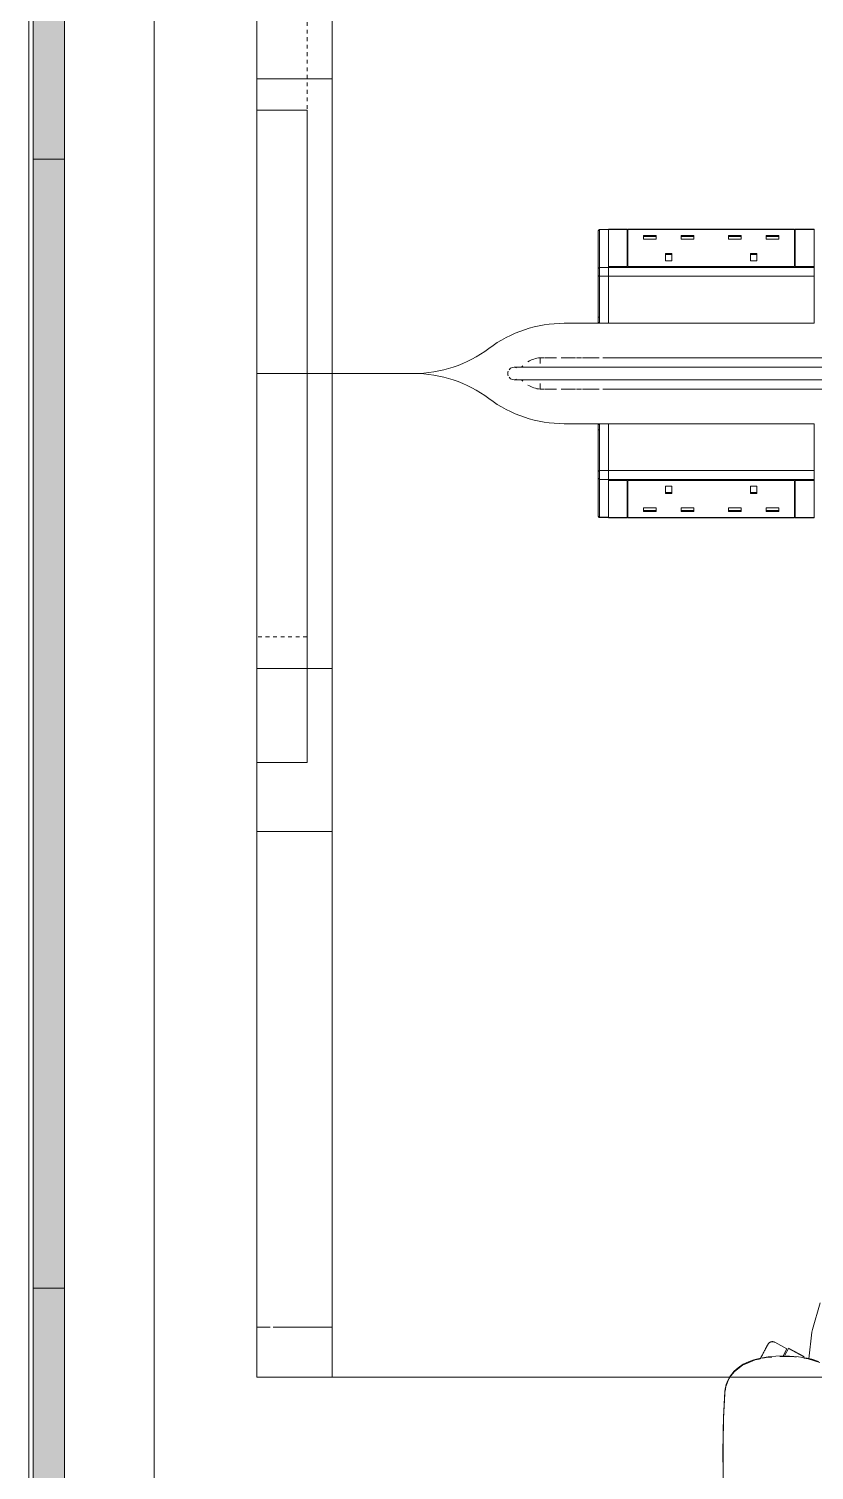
# Model space of a CAD drawing. Header units: millimetres. Extents: x 155927 to 295199, y -4084 to 97293.
# Drawn here: x 162751 to 163377, y 16463 to 17611 of the extents above; entities that cross this region are included whole.
import ezdxf

# ---------------------------------------------------------------- set-up
doc = ezdxf.new("R2010")
doc.units = ezdxf.units.MM
doc.header["$MEASUREMENT"] = 0
doc.linetypes.add('Dash', pattern=[6, 3, -3])
for name, color, linetype, lineweight in [('A-GLAZ-CURT', 7, 'CONTINUOUS', 9), ('A-GLAZ-CWMG', 7, 'CONTINUOUS', 9), ('G-IMPT', 8, 'CONTINUOUS', 9), ('I-FURN', 8, 'CONTINUOUS', 9), ('I-FURN-HDLN', 8, 'Dash', 9)]:
    doc.layers.add(name, color=color, linetype=linetype, lineweight=lineweight)

msp = doc.modelspace()

# ---------------------------------------------------------------- hatches: boundary and pattern name
at = {"layer": 'A-GLAZ-CURT'}
for points in [[(162779.3, 17507.6), (162779.3, 18357.6), (162754.3, 18357.6), (162754.3, 17507.6)], [(162779.3, 16607.6), (162779.3, 17507.6), (162754.3, 17507.6), (162754.3, 16607.6)], [(162779.3, 15707.6), (162779.3, 16607.6), (162754.3, 16607.6), (162754.3, 15707.6)]]:
    msp.add_hatch(color=256, dxfattribs=at).paths.add_polyline_path(points, flags=0)

# ---------------------------------------------------------------- linework, layer by layer
at = {"layer": 'A-GLAZ-CURT', "lineweight": 20}
for p, q in [((162754.3, 18357.6), (162754.3, 17507.6)), ((162779.3, 17507.6), (162779.3, 18357.6)), ((162754.3, 17507.6), (162779.3, 17507.6)), ((162754.3, 17507.6), (162754.3, 16607.6)), ((162779.3, 17507.6), (162754.3, 17507.6)), ((162779.3, 16607.6), (162779.3, 17507.6)), ((162754.3, 16607.6), (162779.3, 16607.6)), ((162754.3, 16607.6), (162754.3, 15707.6)), ((162779.3, 16607.6), (162754.3, 16607.6)), ((162779.3, 15707.6), (162779.3, 16607.6))]:
    msp.add_line(p, q, dxfattribs=at)
at = {"layer": 'A-GLAZ-CWMG'}
for p, q in [((162750.8, 17507.6), (162750.8, 18357.6)), ((162850.8, 17507.6), (162850.8, 18357.6)), ((162750.8, 16607.6), (162750.8, 17507.6)), ((162850.8, 16607.6), (162850.8, 17507.6)), ((162750.8, 15707.6), (162750.8, 16607.6)), ((162850.8, 15707.6), (162850.8, 16607.6))]:
    msp.add_line(p, q, dxfattribs=at)
at = {"layer": 'G-IMPT'}
for p, q in [((163375.6, 16574.8), (163381.6, 16596.1)), ((163372.5, 16551.3), (163374.9, 16572.5)), ((163375.6, 16574.8), (163374.9, 16572.5)), ((163313, 16541.1), (163319.8, 16546.3)), ((163316.2, 16544.3), (163313.2, 16541.6)), ((163320.3, 16547), (163316.2, 16544.3)), ((163319.8, 16546.3), (163324.2, 16548.2)), ((163320.3, 16547), (163324.4, 16549)), ((163329.8, 16550.5), (163324.2, 16548.2)), ((163328.7, 16550.5), (163324.4, 16549)), ((163328.7, 16550.5), (163334.2, 16552)), ((163329.8, 16550.5), (163333.3, 16551.2)), ((163340.1, 16553), (163334.2, 16552)), ((163336, 16551.8), (163339.8, 16552.6)), ((163339.8, 16552.6), (163343, 16552.7)), ((163340.1, 16553), (163346.3, 16553.5)), ((163352.6, 16553.7), (163346.3, 16553.5)), ((163349.5, 16553.1), (163352.6, 16553.3)), ((163357.1, 16553.6), (163352.6, 16553.7)), ((163359.8, 16553.1), (163352.6, 16553.3)), ((163357.1, 16553.6), (163364.4, 16553)), ((163359.8, 16553.1), (163362.5, 16552.7)), ((163371.2, 16551.9), (163364.4, 16553)), ((163368.7, 16551.8), (163372, 16551.4)), ((163375.1, 16551), (163371.2, 16551.9)), ((163372, 16551.4), (163381.4, 16548.4)), ((163375.1, 16551), (163380.2, 16549.2)), ((163306.4, 16529.3), (163308.8, 16535.5)), ((163308.2, 16534.5), (163306.8, 16530.8)), ((163308.2, 16534.5), (163309.4, 16536.7)), ((163308.8, 16535.5), (163309.7, 16536.7)), ((163309.4, 16536.7), (163310.1, 16537.9)), ((163309.7, 16536.7), (163313, 16541.1)), ((163310.1, 16537.9), (163313.2, 16541.6)), ((163304.6, 16503.7), (163305.7, 16525.4)), ((163304.6, 16503.7), (163305.6, 16523.8)), ((163304.7, 16504.9), (163305.7, 16525.4)), ((163305.7, 16525.4), (163305.6, 16523.8)), ((163305.7, 16525.4), (163306, 16527.1)), ((163306.4, 16529.3), (163305.8, 16525.5)), ((163306.4, 16529.5), (163306, 16527.1)), ((163306.4, 16529.5), (163306.8, 16530.8)), ((163304.2, 16483.5), (163304.7, 16504.9)), ((163304.2, 16483.5), (163304.6, 16503.7)), ((163304.3, 16493.3), (163304.7, 16504.9)), ((163304.7, 16504.9), (163304.6, 16503.7)), ((163304.3, 16493.3), (163304.1, 16474.1)), ((163304.2, 16463.3), (163304.3, 16493.3)), ((163304.2, 16483.5), (163304.3, 16493.3)), ((163304.2, 16485.5), (163304.3, 16487.4)), ((163304.2, 16463.3), (163304.1, 16474.1)), ((163304.2, 16483.5), (163304.2, 16485.5)), ((163304.2, 16463.3), (163304.2, 16483.5)), ((163304.2, 16463.3), (163304.4, 16454.9))]:
    msp.add_line(p, q, dxfattribs=at)
at = {"layer": 'I-FURN'}
for p, q in [((162932.6, 18136.7), (162932.6, 17336.7)), ((162932.6, 17336.7), (162932.6, 18136.7)), ((162932.6, 18096.7), (162932.6, 16576.7)), ((162992.6, 16576.7), (162992.6, 18096.7)), ((162932.6, 17571.7), (162932.6, 17702.1)), ((162992.6, 17702.1), (162992.6, 17571.7)), ((162932.6, 17101.7), (162932.6, 17571.7)), ((162992.6, 17571.7), (162932.6, 17571.7)), ((162992.6, 17571.7), (162932.6, 17571.7)), ((162992.6, 17571.7), (162992.6, 17101.7)), ((162972.6, 17546.7), (162932.6, 17546.7)), ((162932.6, 17546.7), (162932.6, 17026.7)), ((162972.6, 17026.7), (162972.6, 17546.7)), ((163204.8, 17450.5), (163204.8, 17420.3)), ((163204.8, 17450.5), (163204.8, 17420.3)), ((163205, 17451.2), (163205, 17451.2)), ((163212.8, 17451.5), (163205.8, 17451.5)), ((163205.8, 17451.4), (163205.8, 17451.5)), ((163212.8, 17451.5), (163205.8, 17451.5)), ((163212.8, 17451.5), (163205.8, 17451.5)), ((163205.8, 17421.1), (163205.8, 17451.4)), ((163205.8, 17451.4), (163212.8, 17451.4)), ((163212.8, 17451.7), (163227.8, 17451.7)), ((163212.8, 17421.9), (163212.8, 17451.7)), ((163212.8, 17451.4), (163212.8, 17451.5)), ((163212.8, 17421.1), (163212.8, 17451.4)), ((163376.8, 17451.5), (163212.9, 17451.5)), ((163227.8, 17451.7), (163227.8, 17421.9)), ((163227.8, 17451.4), (163228.3, 17451.4)), ((163228.3, 17451.7), (163361.3, 17451.7)), ((163228.3, 17451.7), (163228.3, 17421.9)), ((163361.3, 17451.7), (163361.3, 17421.9)), ((163361.3, 17451.4), (163361.8, 17451.4)), ((163361.8, 17421.9), (163361.8, 17451.7)), ((163361.8, 17451.7), (163376.8, 17451.7)), ((163376.8, 17451.7), (163376.8, 17421.9)), ((163240.9, 17446.7), (163240.9, 17443.9)), ((163250.9, 17446.7), (163240.9, 17446.7)), ((163250.9, 17446), (163240.9, 17446)), ((163250.9, 17443.9), (163240.9, 17443.9)), ((163250.9, 17446.7), (163250.9, 17443.9)), ((163270.9, 17446.7), (163270.9, 17443.9)), ((163280.9, 17446.7), (163270.9, 17446.7)), ((163280.9, 17446), (163270.9, 17446)), ((163280.9, 17443.9), (163270.9, 17443.9)), ((163280.9, 17446.7), (163280.9, 17443.9)), ((163308.7, 17446.7), (163308.7, 17443.9)), ((163318.7, 17446.7), (163308.7, 17446.7)), ((163318.7, 17446), (163308.7, 17446)), ((163318.7, 17443.9), (163308.7, 17443.9)), ((163318.7, 17446.7), (163318.7, 17443.9)), ((163338.7, 17446.7), (163338.7, 17443.9)), ((163348.7, 17446.7), (163338.7, 17446.7)), ((163348.7, 17446), (163338.7, 17446)), ((163348.7, 17443.9), (163338.7, 17443.9)), ((163348.7, 17446.7), (163348.7, 17443.9)), ((163258.4, 17432.4), (163258.4, 17426.6)), ((163263.4, 17432.4), (163258.4, 17432.4)), ((163263.4, 17431.6), (163258.4, 17431.6)), ((163263.4, 17432.4), (163263.4, 17426.6)), ((163326.2, 17432.4), (163326.2, 17426.6)), ((163331.2, 17432.4), (163326.2, 17432.4)), ((163331.2, 17431.6), (163326.2, 17431.6)), ((163331.2, 17426.6), (163331.2, 17432.4)), ((163204.8, 17381.7), (163204.8, 17420.3)), ((163204.8, 17420.3), (163204.8, 17414.7)), ((163205.8, 17414.2), (163205.8, 17421.1)), ((163205.8, 17421.1), (163212.8, 17421.1)), ((163227.8, 17421.9), (163212.8, 17421.9)), ((163212.8, 17421.9), (163212.8, 17419.5)), ((163212.8, 17414.2), (163212.8, 17421.1)), ((163212.9, 17421.7), (163227.8, 17421.7)), ((163212.9, 17421.1), (163212.9, 17421.7)), ((163212.9, 17421.1), (163212.9, 17414.2)), ((163376.8, 17421.1), (163212.9, 17421.1)), ((163361.3, 17421.9), (163228.3, 17421.9)), ((163228.3, 17421.7), (163361.3, 17421.7)), ((163263.4, 17426.6), (163258.4, 17426.6)), ((163326.2, 17426.6), (163331.2, 17426.6)), ((163376.8, 17421.9), (163361.8, 17421.9)), ((163361.8, 17421.7), (163376.8, 17421.7)), ((163376.8, 17421.7), (163376.8, 17421.1)), ((163376.8, 17414.2), (163376.8, 17421.1)), ((163204.8, 17414.7), (163204.8, 17377.7)), ((163205.8, 17376.7), (163205.8, 17414.2)), ((163205.8, 17414.2), (163212.8, 17414.2)), ((163212.8, 17376.7), (163212.8, 17414.2)), ((163212.9, 17414.2), (163212.9, 17376.7)), ((163376.8, 17414.2), (163212.9, 17414.2)), ((163376.8, 17376.7), (163376.8, 17414.2)), ((163205.8, 17381.7), (163204.8, 17381.7)), ((163204.8, 17377.7), (163204.8, 17381.7)), ((163177.6, 17376.7), (163205.8, 17376.7)), ((163205.8, 17376.7), (163177.6, 17376.7)), ((163204.8, 17377.7), (163204.8, 17377.7)), ((163205.8, 17376.7), (163212.8, 17376.7)), ((163205.8, 17376.7), (163212.8, 17376.7)), ((163212.9, 17376.7), (163376.8, 17376.7)), ((163376.8, 17376.7), (163212.9, 17376.7)), ((163158.5, 17349.2), (163158.5, 17344.7)), ((163158.5, 17349.2), (163161.9, 17349.2)), ((163162.3, 17349.2), (163163.2, 17349.2)), ((163163.5, 17349.2), (163171.5, 17349.2)), ((163175.1, 17349.2), (163186.6, 17349.2)), ((163187.4, 17349.2), (163191.4, 17349.2)), ((163192.3, 17349.2), (163205.6, 17349.2)), ((163208.5, 17349.2), (164046.7, 17349.2)), ((163057.6, 17336.7), (162932.6, 17336.7)), ((162932.6, 17336.7), (162932.6, 16536.7)), ((162932.6, 16536.7), (162932.6, 17336.7)), ((162932.6, 17336.7), (163057.6, 17336.7)), ((162932.6, 17336.7), (163057.6, 17336.7)), ((163057.6, 17336.7), (162932.6, 17336.7)), ((163137.7, 17341.7), (163137.6, 17341.7)), ((163137.6, 17341.7), (163137.6, 17341.7)), ((163137.9, 17341.7), (163137.7, 17341.7)), ((163138.2, 17341.7), (163137.9, 17341.7)), ((163138.6, 17341.7), (163138.2, 17341.7)), ((163139.2, 17341.7), (163138.6, 17341.7)), ((163139.8, 17341.7), (163139.2, 17341.7)), ((163140.6, 17341.7), (163139.8, 17341.7)), ((163141.4, 17341.7), (163140.6, 17341.7)), ((163142.4, 17341.7), (163141.4, 17341.7)), ((163143.5, 17341.7), (163142.4, 17341.7)), ((163144.7, 17341.7), (163143.5, 17341.7)), ((163146, 17341.7), (163144.7, 17341.7)), ((163147.4, 17341.7), (163146, 17341.7)), ((163148.8, 17341.7), (163147.4, 17341.7)), ((163150.4, 17341.7), (163148.8, 17341.7)), ((163152.1, 17341.7), (163150.4, 17341.7)), ((163153.9, 17341.7), (163152.1, 17341.7)), ((163155.7, 17341.7), (163153.9, 17341.7)), ((163157.6, 17341.7), (163155.7, 17341.7)), ((163159.7, 17341.7), (163157.6, 17341.7)), ((163161.8, 17341.7), (163159.7, 17341.7)), ((163163.9, 17341.7), (163161.8, 17341.7)), ((163166.2, 17341.7), (163163.9, 17341.7)), ((163168.5, 17341.7), (163166.2, 17341.7)), ((163170.8, 17341.7), (163168.5, 17341.7)), ((163173.3, 17341.7), (163170.8, 17341.7)), ((163175.8, 17341.7), (163173.3, 17341.7)), ((163178.3, 17341.7), (163175.8, 17341.7)), ((163180.9, 17341.7), (163178.3, 17341.7)), ((163183.5, 17341.7), (163180.9, 17341.7)), ((163186.2, 17341.7), (163183.5, 17341.7)), ((163188.9, 17341.7), (163186.2, 17341.7)), ((163191.7, 17341.7), (163188.9, 17341.7)), ((163194.4, 17341.7), (163191.7, 17341.7)), ((163197.2, 17341.7), (163194.4, 17341.7)), ((163200, 17341.7), (163197.2, 17341.7)), ((163202.8, 17341.7), (163200, 17341.7)), ((163205.7, 17341.7), (163202.8, 17341.7)), ((163208.5, 17341.7), (163205.7, 17341.7)), ((164046.7, 17341.7), (163208.5, 17341.7)), ((163137.6, 17331.7), (163137.7, 17331.7)), ((163137.7, 17331.7), (163137.8, 17331.7)), ((163137.8, 17331.7), (163138.1, 17331.7)), ((163138.1, 17331.7), (163138.5, 17331.7)), ((163138.5, 17331.7), (163139, 17331.7)), ((163139, 17331.7), (163139.6, 17331.7)), ((163139.6, 17331.7), (163140.4, 17331.7)), ((163140.4, 17331.7), (163141.2, 17331.7)), ((163141.2, 17331.7), (163142.1, 17331.7)), ((163142.1, 17331.7), (163143.2, 17331.7)), ((163143.2, 17331.7), (163144.4, 17331.7)), ((163144.4, 17331.7), (163145.6, 17331.7)), ((163145.6, 17331.7), (163147, 17331.7)), ((163147, 17331.7), (163148.4, 17331.7)), ((163148.4, 17331.7), (163150, 17331.7)), ((163150, 17331.7), (163151.6, 17331.7)), ((163151.6, 17331.7), (163153.4, 17331.7)), ((163153.4, 17331.7), (163155.2, 17331.7)), ((163155.2, 17331.7), (163157.1, 17331.7)), ((163157.1, 17331.7), (163159.1, 17331.7)), ((163158.5, 17328.8), (163158.5, 17324.2)), ((163161.9, 17324.2), (163158.5, 17324.2)), ((163159.1, 17331.7), (163161.2, 17331.7)), ((163161.2, 17331.7), (163163.3, 17331.7)), ((163163.2, 17324.2), (163162.3, 17324.2)), ((163163.3, 17331.7), (163165.6, 17331.7)), ((163171.5, 17324.2), (163163.5, 17324.2)), ((163165.6, 17331.7), (163167.8, 17331.7)), ((163167.8, 17331.7), (163170.2, 17331.7)), ((163170.2, 17331.7), (163172.6, 17331.7)), ((163172.6, 17331.7), (163175.1, 17331.7)), ((163175.1, 17331.7), (163177.6, 17331.7)), ((163186.6, 17324.2), (163175.1, 17324.2)), ((163177.6, 17331.7), (163180.2, 17331.7)), ((163180.2, 17331.7), (163182.8, 17331.7)), ((163182.8, 17331.7), (163185.5, 17331.7)), ((163185.5, 17331.7), (163188.2, 17331.7)), ((163191.4, 17324.2), (163187.4, 17324.2)), ((163188.2, 17331.7), (163190.9, 17331.7)), ((163190.9, 17331.7), (163193.7, 17331.7)), ((163205.6, 17324.2), (163192.3, 17324.2)), ((163193.7, 17331.7), (163196.5, 17331.7)), ((163196.5, 17331.7), (163199.3, 17331.7)), ((163199.3, 17331.7), (163202.1, 17331.7)), ((163202.1, 17331.7), (163204.9, 17331.7)), ((163204.9, 17331.7), (163207.7, 17331.7)), ((163207.7, 17331.7), (163208.5, 17331.7)), ((163208.5, 17331.7), (164046.7, 17331.7)), ((164046.7, 17324.2), (163208.5, 17324.2)), ((163205.8, 17296.7), (163177.6, 17296.7)), ((163177.6, 17296.7), (163205.8, 17296.7)), ((163204.8, 17291.7), (163204.8, 17295.7)), ((163204.8, 17295.7), (163204.8, 17258.7)), ((163204.8, 17291.7), (163205.8, 17291.7)), ((163204.8, 17253.2), (163204.8, 17291.7)), ((163212.8, 17296.7), (163205.8, 17296.7)), ((163205.8, 17259.3), (163205.8, 17296.7)), ((163205.8, 17296.7), (163212.8, 17296.7)), ((163212.8, 17259.3), (163212.8, 17296.7)), ((163376.8, 17296.7), (163212.9, 17296.7)), ((163212.9, 17296.7), (163376.8, 17296.7)), ((163212.9, 17296.7), (163212.9, 17259.3)), ((163376.8, 17259.3), (163376.8, 17296.7)), ((163204.8, 17258.7), (163204.8, 17253.2)), ((163205.8, 17252.3), (163205.8, 17259.3)), ((163205.8, 17259.3), (163212.8, 17259.3)), ((163212.8, 17252.3), (163212.8, 17259.3)), ((163212.9, 17259.3), (163376.8, 17259.3)), ((163212.9, 17259.3), (163212.9, 17252.3)), ((163376.8, 17252.3), (163376.8, 17259.3)), ((163204.8, 17253.2), (163204.8, 17222.9)), ((163204.8, 17253.2), (163204.8, 17222.9)), ((163205.8, 17222.1), (163205.8, 17252.3)), ((163205.8, 17252.3), (163212.8, 17252.3)), ((163212.8, 17222.1), (163212.8, 17252.3)), ((163212.8, 17251.5), (163227.8, 17251.5)), ((163212.8, 17221.7), (163212.8, 17251.5)), ((163212.9, 17252.3), (163376.8, 17252.3)), ((163212.9, 17251.7), (163212.9, 17252.3)), ((163227.8, 17251.7), (163212.9, 17251.7)), ((163227.8, 17251.5), (163227.8, 17221.7)), ((163361.3, 17251.7), (163228.3, 17251.7)), ((163228.3, 17251.5), (163361.3, 17251.5)), ((163228.3, 17221.7), (163228.3, 17251.5)), ((163263.4, 17246.8), (163258.4, 17246.8)), ((163258.4, 17246.8), (163258.4, 17241)), ((163263.4, 17241), (163263.4, 17246.8)), ((163326.2, 17241), (163326.2, 17246.8)), ((163326.2, 17246.8), (163331.2, 17246.8)), ((163331.2, 17241), (163331.2, 17246.8)), ((163361.3, 17221.7), (163361.3, 17251.5)), ((163376.8, 17251.7), (163361.8, 17251.7)), ((163361.8, 17251.5), (163376.8, 17251.5)), ((163361.8, 17221.7), (163361.8, 17251.5)), ((163376.8, 17251.5), (163376.8, 17254)), ((163376.8, 17252.3), (163376.8, 17251.7)), ((163376.8, 17251.5), (163376.8, 17221.7)), ((163258.4, 17241.8), (163263.4, 17241.8)), ((163258.4, 17241), (163263.4, 17241)), ((163326.2, 17241.8), (163331.2, 17241.8)), ((163326.2, 17241), (163331.2, 17241)), ((163205, 17222.2), (163205, 17222.2)), ((163205.8, 17221.9), (163205.8, 17222.1)), ((163205.8, 17222.1), (163212.8, 17222.1)), ((163205.8, 17221.9), (163212.8, 17221.9)), ((163205.8, 17221.9), (163212.8, 17221.9)), ((163212.8, 17221.9), (163205.8, 17221.9)), ((163212.8, 17221.9), (163212.8, 17222.1)), ((163227.8, 17221.7), (163212.8, 17221.7)), ((163212.9, 17221.9), (163376.8, 17221.9)), ((163228.3, 17222.1), (163227.8, 17222.1)), ((163361.3, 17221.7), (163228.3, 17221.7)), ((163240.9, 17226.7), (163240.9, 17229.6)), ((163240.9, 17229.6), (163250.9, 17229.6)), ((163240.9, 17227.4), (163250.9, 17227.4)), ((163240.9, 17226.7), (163250.9, 17226.7)), ((163250.9, 17226.7), (163250.9, 17229.6)), ((163270.9, 17226.7), (163270.9, 17229.6)), ((163270.9, 17229.6), (163280.9, 17229.6)), ((163270.9, 17227.4), (163280.9, 17227.4)), ((163270.9, 17226.7), (163280.9, 17226.7)), ((163280.9, 17226.7), (163280.9, 17229.6)), ((163308.7, 17226.7), (163308.7, 17229.6)), ((163308.7, 17229.6), (163318.7, 17229.6)), ((163308.7, 17227.4), (163318.7, 17227.4)), ((163308.7, 17226.7), (163318.7, 17226.7)), ((163318.7, 17226.7), (163318.7, 17229.6)), ((163338.7, 17226.7), (163338.7, 17229.6)), ((163338.7, 17229.6), (163348.7, 17229.6)), ((163338.7, 17227.4), (163348.7, 17227.4)), ((163338.7, 17226.7), (163348.7, 17226.7)), ((163348.7, 17226.7), (163348.7, 17229.6)), ((163361.8, 17222.1), (163361.3, 17222.1)), ((163376.8, 17221.7), (163361.8, 17221.7)), ((162932.6, 16971.7), (162932.6, 17101.7)), ((162992.6, 17101.7), (162932.6, 17101.7)), ((162992.6, 17101.7), (162932.6, 17101.7)), ((162992.6, 17101.7), (162992.6, 16971.7)), ((162932.6, 17026.7), (162972.6, 17026.7)), ((162932.6, 16536.7), (162932.6, 16971.7)), ((162992.6, 16971.7), (162932.6, 16971.7)), ((162992.6, 16971.7), (162932.6, 16971.7)), ((162992.6, 16971.7), (162992.6, 16536.7)), ((162932.6, 16576.7), (162932.6, 16536.7)), ((162943.2, 16576.7), (162932.6, 16576.7)), ((162943.2, 16576.7), (162932.6, 16576.7)), ((162992.6, 16576.7), (162945.5, 16576.7)), ((162992.6, 16576.7), (162945.5, 16576.7)), ((162992.6, 16536.7), (162992.6, 16576.2)), ((163335.6, 16554.6), (163335.2, 16553.8)), ((163335.9, 16555.3), (163335.6, 16554.6)), ((163336.3, 16556), (163335.9, 16555.3)), ((163336.7, 16556.7), (163336.3, 16556)), ((163337, 16557.3), (163336.7, 16556.7)), ((163337.4, 16557.9), (163337, 16557.3)), ((163337.7, 16558.5), (163337.4, 16557.9)), ((163337.5, 16558.2), (163337.8, 16558.8)), ((163338, 16559.1), (163337.7, 16558.5)), ((163337.8, 16558.8), (163338.1, 16559.3)), ((163338.2, 16559.6), (163338, 16559.1)), ((163338.1, 16559.3), (163338.4, 16559.8)), ((163338.5, 16560.1), (163338.2, 16559.6)), ((163338.4, 16559.8), (163338.6, 16560.3)), ((163338.7, 16560.5), (163338.5, 16560.1)), ((163338.6, 16560.3), (163338.8, 16560.7)), ((163338.9, 16560.9), (163338.7, 16560.5)), ((163338.8, 16560.7), (163339, 16561.1)), ((163339.1, 16561.3), (163338.9, 16560.9)), ((163339, 16561.1), (163339.2, 16561.5)), ((163339.3, 16561.6), (163339.1, 16561.3)), ((163339.2, 16561.5), (163339.4, 16561.8)), ((163339.5, 16561.9), (163339.3, 16561.6)), ((163339.4, 16561.8), (163339.5, 16562.1)), ((163339.5, 16562.1), (163339.7, 16562.3)), ((163339.6, 16562.2), (163339.5, 16561.9)), ((163339.7, 16562.4), (163339.6, 16562.2)), ((163339.8, 16562.6), (163339.7, 16562.4)), ((163339.7, 16562.3), (163339.8, 16562.5)), ((163339.8, 16562.5), (163339.9, 16562.7)), ((163339.9, 16562.7), (163339.8, 16562.6)), ((163339.9, 16562.8), (163340, 16562.9)), ((163339.9, 16562.7), (163339.9, 16562.8)), ((163340, 16562.8), (163339.9, 16562.7)), ((163340, 16562.9), (163340.1, 16563.1)), ((163340, 16562.9), (163340, 16562.9)), ((163340, 16562.9), (163340, 16562.9)), ((163340, 16562.9), (163340, 16562.9)), ((163340, 16562.9), (163340, 16562.8)), ((163340.1, 16563.1), (163340.2, 16563.2)), ((163340.2, 16563.2), (163340.3, 16563.3)), ((163340.3, 16563.5), (163340.4, 16563.6)), ((163340.3, 16563.3), (163340.3, 16563.5)), ((163340.4, 16563.6), (163340.6, 16563.7)), ((163340.6, 16563.7), (163340.7, 16563.8)), ((163340.7, 16563.8), (163340.8, 16563.9)), ((163340.8, 16563.9), (163340.9, 16564)), ((163340.9, 16564), (163341, 16564.2)), ((163341, 16564.2), (163341.1, 16564.3)), ((163341.1, 16564.3), (163341.3, 16564.3)), ((163341.3, 16564.3), (163341.4, 16564.4)), ((163341.4, 16564.4), (163341.6, 16564.5)), ((163341.6, 16564.5), (163341.7, 16564.6)), ((163341.7, 16564.6), (163341.8, 16564.7)), ((163341.8, 16564.7), (163342, 16564.7)), ((163342, 16564.7), (163342.1, 16564.8)), ((163342.1, 16564.8), (163342.3, 16564.8)), ((163342.3, 16564.8), (163342.4, 16564.9)), ((163342.4, 16564.9), (163342.6, 16564.9)), ((163342.6, 16564.9), (163342.8, 16565)), ((163342.8, 16565), (163342.9, 16565)), ((163342.9, 16565), (163343.1, 16565)), ((163343.1, 16565), (163343.2, 16565)), ((163343.2, 16565), (163343.4, 16565.1)), ((163343.4, 16565.1), (163343.6, 16565.1)), ((163343.6, 16565.1), (163343.7, 16565.1)), ((163343.7, 16565.1), (163343.9, 16565)), ((163343.9, 16565), (163344, 16565)), ((163344, 16565), (163344.2, 16565)), ((163344.2, 16565), (163344.4, 16565)), ((163344.4, 16565), (163344.5, 16564.9)), ((163344.5, 16564.9), (163344.7, 16564.9)), ((163344.7, 16564.9), (163344.8, 16564.9)), ((163344.8, 16564.9), (163345, 16564.8)), ((163345, 16564.8), (163345.1, 16564.7)), ((163345.1, 16564.7), (163345.3, 16564.7)), ((163345.3, 16564.7), (163345.4, 16564.6)), ((163345.4, 16564.6), (163345.5, 16564.6)), ((163355.1, 16559.4), (163345.5, 16564.6)), ((163352.1, 16553.8), (163355.1, 16559.4)), ((163353.6, 16554.3), (163356.4, 16559.6)), ((163356.4, 16559.6), (163368.7, 16553)), ((163368.8, 16553.2), (163356.5, 16559.8)), ((163334.3, 16552.2), (163333.9, 16551.4)), ((163334.7, 16553), (163334.3, 16552.2)), ((163335.2, 16553.8), (163334.7, 16553)), ((163368.7, 16553), (163368.7, 16552.9)), ((162932.6, 16536.7), (164332.6, 16536.7)), ((164332.6, 16536.7), (162932.6, 16536.7)), ((162932.6, 16536.7), (162992.6, 16536.7)), ((162992.6, 16536.7), (162932.6, 16536.7))]:
    msp.add_line(p, q, dxfattribs=at)
at = {"layer": 'I-FURN', "flags": 128}
for points in [[(163205.3, 17451.4), (163205.3, 17451.4), (163205.3, 17451.5), (163205.4, 17451.5), (163205.4, 17451.5), (163205.5, 17451.5), (163205.5, 17451.5), (163205.5, 17451.5), (163205.6, 17451.5), (163205.6, 17451.5), (163205.6, 17451.5), (163205.7, 17451.5), (163205.7, 17451.5), (163205.8, 17451.5), (163205.8, 17451.5)], [(163204.8, 17420.3), (163204.8, 17420.2), (163204.8, 17420.1), (163204.8, 17420), (163204.8, 17419.9), (163204.8, 17419.7), (163204.8, 17419.6), (163204.8, 17419.5), (163204.8, 17419.4), (163204.8, 17419.3), (163204.8, 17419.1), (163204.8, 17419), (163204.8, 17418.8), (163204.8, 17418.7), (163204.8, 17418.6), (163204.8, 17418.4), (163204.8, 17418.3), (163204.8, 17418.1), (163204.8, 17417.9), (163204.8, 17417.8), (163204.8, 17417.6), (163204.8, 17417.5), (163204.8, 17417.3), (163204.8, 17417.2), (163204.8, 17417), (163204.8, 17416.8), (163204.8, 17416.7), (163204.8, 17416.5), (163204.8, 17416.4), (163204.8, 17416.2), (163204.8, 17416), (163204.8, 17415.9), (163204.8, 17415.7), (163204.8, 17415.6), (163204.8, 17415.4), (163204.8, 17415.3), (163204.8, 17415.1), (163204.8, 17415), (163204.8, 17414.9), (163204.8, 17414.7)], [(163204.8, 17414.7), (163204.8, 17412), (163204.8, 17409.3), (163204.8, 17406.6), (163204.8, 17404.1), (163204.8, 17401.7), (163204.8, 17399.4), (163204.8, 17397.1), (163204.8, 17395), (163204.8, 17393), (163204.8, 17391.1), (163204.8, 17389.3), (163204.8, 17387.6), (163204.8, 17386.1), (163204.8, 17384.7), (163204.8, 17383.4), (163204.8, 17382.2), (163204.8, 17381.1), (163204.8, 17380.2), (163204.8, 17379.4), (163204.8, 17378.8), (163204.8, 17378.3), (163204.8, 17377.9), (163204.8, 17377.7)], [(163204.8, 17377.7), (163204.8, 17377.7), (163204.8, 17377.7), (163204.8, 17377.7), (163204.8, 17377.8), (163204.8, 17377.8), (163204.8, 17377.8), (163204.8, 17377.9), (163204.8, 17377.9), (163204.8, 17378), (163204.8, 17378), (163204.8, 17378.1), (163204.8, 17378.2), (163204.8, 17378.2), (163204.8, 17378.3), (163204.8, 17378.4), (163204.8, 17378.5), (163204.8, 17378.6), (163204.8, 17378.7), (163204.8, 17378.8), (163204.8, 17378.9), (163204.8, 17379), (163204.8, 17379.2), (163204.8, 17379.3), (163204.8, 17379.4), (163204.8, 17379.5), (163204.8, 17379.7), (163204.8, 17379.8), (163204.8, 17380), (163204.8, 17380.1), (163204.8, 17380.3), (163204.8, 17380.4), (163204.8, 17380.6), (163204.8, 17380.7), (163204.8, 17380.9), (163204.8, 17381), (163204.8, 17381.2), (163204.8, 17381.3), (163204.8, 17381.5), (163204.8, 17381.7), (163204.8, 17381.7)], [(163205.8, 17376.7), (163205.7, 17376.7), (163205.7, 17376.7), (163205.7, 17376.7), (163205.6, 17376.7), (163205.6, 17376.7), (163205.5, 17376.7), (163205.5, 17376.7), (163205.5, 17376.8), (163205.4, 17376.8), (163205.4, 17376.8), (163205.4, 17376.8), (163205.3, 17376.8), (163205.3, 17376.8), (163205.2, 17376.9), (163205.2, 17376.9), (163205.2, 17376.9), (163205.2, 17376.9), (163205.1, 17377), (163205.1, 17377), (163205.1, 17377), (163205, 17377), (163205, 17377.1), (163205, 17377.1), (163205, 17377.1), (163204.9, 17377.2), (163204.9, 17377.2), (163204.9, 17377.2), (163204.9, 17377.3), (163204.9, 17377.3), (163204.8, 17377.3), (163204.8, 17377.4), (163204.8, 17377.4), (163204.8, 17377.5), (163204.8, 17377.5), (163204.8, 17377.5), (163204.8, 17377.6), (163204.8, 17377.6), (163204.8, 17377.7), (163204.8, 17377.7), (163204.8, 17377.7)], [(163204.8, 17295.7), (163204.8, 17295.8), (163204.8, 17295.8), (163204.8, 17295.8), (163204.8, 17295.9), (163204.8, 17295.9), (163204.8, 17296), (163204.8, 17296), (163204.8, 17296), (163204.8, 17296.1), (163204.9, 17296.1), (163204.9, 17296.1), (163204.9, 17296.2), (163204.9, 17296.2), (163204.9, 17296.3), (163205, 17296.3), (163205, 17296.3), (163205, 17296.4), (163205, 17296.4), (163205.1, 17296.4), (163205.1, 17296.4), (163205.1, 17296.5), (163205.1, 17296.5), (163205.2, 17296.5), (163205.2, 17296.5), (163205.2, 17296.6), (163205.3, 17296.6), (163205.3, 17296.6), (163205.3, 17296.6), (163205.4, 17296.6), (163205.4, 17296.7), (163205.5, 17296.7), (163205.5, 17296.7), (163205.5, 17296.7), (163205.6, 17296.7), (163205.6, 17296.7), (163205.6, 17296.7), (163205.7, 17296.7), (163205.7, 17296.7), (163205.8, 17296.7), (163205.8, 17296.7)], [(163204.8, 17291.7), (163204.8, 17291.9), (163204.8, 17292), (163204.8, 17292.2), (163204.8, 17292.4), (163204.8, 17292.5), (163204.8, 17292.7), (163204.8, 17292.8), (163204.8, 17293), (163204.8, 17293.1), (163204.8, 17293.3), (163204.8, 17293.4), (163204.8, 17293.6), (163204.8, 17293.7), (163204.8, 17293.8), (163204.8, 17294), (163204.8, 17294.1), (163204.8, 17294.2), (163204.8, 17294.4), (163204.8, 17294.5), (163204.8, 17294.6), (163204.8, 17294.7), (163204.8, 17294.8), (163204.8, 17294.9), (163204.8, 17295), (163204.8, 17295.1), (163204.8, 17295.2), (163204.8, 17295.3), (163204.8, 17295.3), (163204.8, 17295.4), (163204.8, 17295.5), (163204.8, 17295.5), (163204.8, 17295.6), (163204.8, 17295.6), (163204.8, 17295.6), (163204.8, 17295.7), (163204.8, 17295.7), (163204.8, 17295.7), (163204.8, 17295.7), (163204.8, 17295.7)], [(163204.8, 17295.7), (163204.8, 17295.7), (163204.8, 17295.7)], [(163204.8, 17295.7), (163204.8, 17295.4), (163204.8, 17295), (163204.8, 17294.5), (163204.8, 17293.8), (163204.8, 17293), (163204.8, 17292), (163204.8, 17290.9), (163204.8, 17289.7), (163204.8, 17288.4), (163204.8, 17286.9), (163204.8, 17285.4), (163204.8, 17283.7), (163204.8, 17281.8), (163204.8, 17279.9), (163204.8, 17277.9), (163204.8, 17275.7), (163204.8, 17273.5), (163204.8, 17271.1), (163204.8, 17268.6), (163204.8, 17266.1), (163204.8, 17263.5), (163204.8, 17260.7), (163204.8, 17258.7)], [(163204.8, 17258.7), (163204.8, 17258.6), (163204.8, 17258.4), (163204.8, 17258.3), (163204.8, 17258.1), (163204.8, 17258), (163204.8, 17257.8), (163204.8, 17257.7), (163204.8, 17257.5), (163204.8, 17257.4), (163204.8, 17257.2), (163204.8, 17257.1), (163204.8, 17256.9), (163204.8, 17256.8), (163204.8, 17256.6), (163204.8, 17256.4), (163204.8, 17256.3), (163204.8, 17256.1), (163204.8, 17256), (163204.8, 17255.8), (163204.8, 17255.6), (163204.8, 17255.5), (163204.8, 17255.3), (163204.8, 17255.2), (163204.8, 17255), (163204.8, 17254.9), (163204.8, 17254.7), (163204.8, 17254.6), (163204.8, 17254.4), (163204.8, 17254.3), (163204.8, 17254.2), (163204.8, 17254), (163204.8, 17253.9), (163204.8, 17253.8), (163204.8, 17253.7), (163204.8, 17253.6), (163204.8, 17253.5), (163204.8, 17253.3), (163204.8, 17253.2), (163204.8, 17253.2)], [(163205.8, 17221.9), (163205.7, 17221.9), (163205.7, 17221.9), (163205.7, 17221.9), (163205.6, 17221.9), (163205.6, 17221.9), (163205.5, 17221.9), (163205.5, 17221.9), (163205.5, 17221.9), (163205.4, 17221.9), (163205.4, 17222), (163205.4, 17222), (163205.3, 17222), (163205.3, 17222)]]:
    msp.add_lwpolyline(points, dxfattribs=at)
at = {"layer": 'I-FURN'}
for centre, radius, start, end in [((163177.6, 17276.7), 100, 90, 126.8699), ((163177.6, 17276.7), 100, 90, 126.8699), ((163057.6, 17436.7), 100, 270, 306.8699), ((163057.6, 17436.7), 100, 270, 306.8699), ((163160.8, 17325.8), 23.6, 95.6664, 120.8564), ((163057.6, 17236.7), 100, 53.1301, 90), ((163057.6, 17236.7), 100, 53.1301, 90), ((163137.6, 17336.7), 5, 157.635, 202.365), ((163137.6, 17336.7), 5, 68.1748, 142.7249), ((163150.5, 17336.7), 8.51, 133.4514, 144.4595), ((163137.6, 17336.7), 5, 217.2751, 291.8252), ((163150.5, 17336.7), 8.51, 215.5405, 226.5486), ((163160.8, 17347.7), 23.6, 239.1436, 264.3336), ((163177.6, 17396.7), 100, 233.1301, 270), ((163177.6, 17396.7), 100, 233.1301, 270)]:
    msp.add_arc(centre, radius, start, end, dxfattribs=at)
for centre, major_axis, ratio, start_param, end_param in [((163205.8, 17450.5), (-1, 0), 0.819152, 4.712389, 6.283185), ((163205.8, 17420.3), (-1, 0), 0.819152, 4.712389, 6.283185), ((163205.8, 17414.7), (-1, 0), 0.56467, 0, 1.570796), ((163205.8, 17377.7), (-1, 0), 0.998113, 0, 1.570796), ((163205.8, 17295.7), (1, 0), 0.998113, 1.570796, 3.141593), ((163205.8, 17258.7), (1, 0), 0.56467, 1.570796, 3.141593), ((163205.8, 17253.2), (1, 0), 0.819152, 3.141593, 4.712389), ((163205.8, 17222.9), (-1, 0), 0.819152, 0, 1.570796)]:
    msp.add_ellipse(centre, major_axis=major_axis, ratio=ratio, start_param=start_param, end_param=end_param, dxfattribs=at)
at = {"layer": 'I-FURN-HDLN'}
for p, q in [((162932.6, 17126.7), (162932.6, 17646.7)), ((162972.6, 17646.7), (162972.6, 17126.7)), ((162972.6, 17126.7), (162932.6, 17126.7))]:
    msp.add_line(p, q, dxfattribs=at)

doc.saveas('drawing.dxf')
